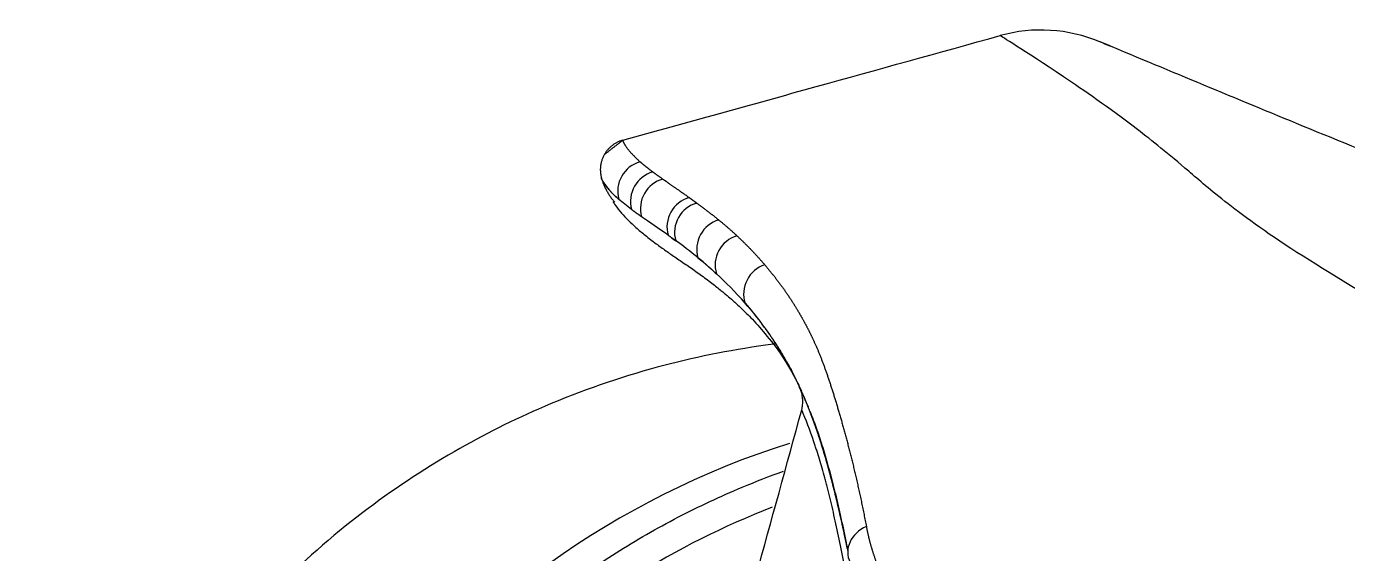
# Model space of a CAD drawing. Extents: x 86520 to 160660, y -2551 to 2752.
# Drawn here: x 86694.92 to 86738.2, y 1656.76 to 1674.02 of the extents above; entities that cross this region are included whole.
import ezdxf

# ---------------------------------------------------------------- set-up
doc = ezdxf.new("R2010")
doc.units = 0
doc.header["$LTSCALE"] = 10
doc.header["$MEASUREMENT"] = 0
doc.layers.add('1', color=7, linetype='CONTINUOUS')

msp = doc.modelspace()

# ---------------------------------------------------------------- linework, layer by layer
at = {"layer": '1', "color": 7, "linetype": 'CONTINUOUS'}
for p, q in [((86730.0789, 1673.5129), (86730.0806, 1673.5121)), ((86714.4505, 1670.2879), (86714.4503, 1670.2911)), ((86714.4503, 1670.2911), (86714.4505, 1670.2879)), ((86713.7536, 1669.0604), (86713.7547, 1669.054))]:
    msp.add_line(p, q, dxfattribs=at)
for centre, major_axis, ratio, start_param, end_param in [((86728.1526, 1668.8987), (3.2026, -3.8397), 1, 2.0505611, 2.7166441), ((86715.287, 1668.6228), (0.6564, 0.7544), 0.9992249, 0.9863197, 2.5570675), ((86715.7053, 1668.2909), (0.5945, 0.8041), 0.9987607, 0.9068321, 2.4776264), ((86716.0307, 1668.057), (0.5782, 0.8159), 0.9982983, 0.8870927, 2.4578919), ((86716.8981, 1667.4519), (0.5757, 0.8177), 0.9972696, 0.8868368, 2.4576634), ((86717.1474, 1667.2739), (0.5866, 0.8099), 0.996926, 0.9018746, 2.4727153), ((86717.874, 1666.7229), (0.6239, 0.7815), 0.9957248, 0.9561832, 2.5270809), ((86718.4751, 1666.211), (0.6727, 0.7399), 0.9945403, 1.029764, 2.6007155), ((86719.4086, 1665.2674), (0.7479, 0.6638), 0.9917471, 1.1581727, 2.7292036), ((86728.2364, 1633.6835), (10.489, 25.9611), 0.9959672, 0.6883954, 1.9359041), ((86722.8185, 1656.8453), (0.9818, 0.1897), 0.879348, 1.8010053, 3.3662363)]:
    msp.add_ellipse(centre, major_axis=major_axis, ratio=ratio, start_param=start_param, end_param=end_param, dxfattribs=at)
for points, knots in [([(86714.4503, 1670.2911), (86716.5623, 1670.8762), (86720.6849, 1672.0183), (86724.8074, 1673.1603), (86726.8178, 1673.7173)], [0, 0, 0, 0, 0.5123186, 1, 1, 1, 1]), ([(86863.3331, 1616.0612), (86857.1118, 1617.6637), (86850.9305, 1619.418), (86838.6149, 1623.0598), (86832.4833, 1624.9652), (86820.2799, 1628.9678), (86814.2015, 1631.072), (86802.1474, 1635.4298), (86796.1722, 1637.6926), (86784.4527, 1642.4537), (86778.746, 1645.0008), (86767.5399, 1650.0358), (86762.1149, 1652.4333), (86754.8873, 1656.0247), (86752.6207, 1657.2417), (86748.612, 1659.4702), (86746.8052, 1660.4817), (86743.504, 1662.4276), (86741.971, 1663.3314), (86739.1398, 1665.0214), (86737.8296, 1665.8017), (86735.6478, 1667.185), (86734.8549, 1667.7605), (86733.7098, 1668.6539), (86733.3272, 1668.9881), (86732.3251, 1669.8491), (86731.796, 1670.2715), (86730.339, 1671.3907), (86729.5626, 1671.9174), (86727.5518, 1673.2579), (86726.8175, 1673.7174), (86726.8178, 1673.7173)], [0, 0, 0, 0, 0.0625, 0.0625, 0.125, 0.125, 0.1875, 0.1875, 0.25, 0.25, 0.3125, 0.3125, 0.375, 0.375, 0.40625, 0.40625, 0.4375, 0.4375, 0.46875, 0.46875, 0.5, 0.5, 0.53125, 0.53125, 0.5625, 0.5625, 0.625, 0.625, 0.75, 0.75, 1, 1, 1, 1]), ([(87173.7612, 1593.4249), (87170.6996, 1593.7195), (87164.0657, 1594.3577), (87153.3969, 1595.3828), (87141.5444, 1596.5231), (87129.1313, 1597.7247), (87116.694, 1598.9374), (87099.1987, 1600.6578), (87076.9388, 1602.8818), (87048.6724, 1605.787), (87020.196, 1608.818), (86991.5651, 1612.0037), (86965.3417, 1615.0466), (86941.4337, 1618.0213), (86919.8691, 1620.9845), (86899.7309, 1624.0856), (86881.0285, 1627.3323), (86863.7498, 1630.7083), (86849.5989, 1633.8083), (86838.2791, 1636.5145), (86829.5132, 1638.746), (86822.262, 1640.7047), (86817.0066, 1642.1881), (86813.5813, 1643.1882), (86810.8878, 1643.989), (86806.5307, 1645.3088), (86800.5812, 1647.1749), (86793.2001, 1649.5906), (86787.272, 1651.6009), (86782.5436, 1653.2433), (86778.9169, 1654.5239), (86775.4146, 1655.7781), (86771.986, 1657.0226), (86768.5291, 1658.2944), (86764.7983, 1659.6859), (86760.5172, 1661.3067), (86755.673, 1663.1706), (86749.9943, 1665.395), (86743.4987, 1667.9893), (86736.7309, 1670.7459), (86732.2137, 1672.6226), (86730.0898, 1673.5135)], [0, 0, 0, 0, 0.0202394, 0.0438492, 0.0705053, 0.0985297, 0.1258386, 0.1527038, 0.2141856, 0.2730626, 0.3397362, 0.4026594, 0.4626034, 0.5133282, 0.561002, 0.6056044, 0.6471314, 0.6856067, 0.7211228, 0.7421372, 0.7619219, 0.7804233, 0.7913788, 0.7977167, 0.8038302, 0.8098274, 0.8276492, 0.8450608, 0.8621777, 0.8715677, 0.8807678, 0.8897684, 0.8985316, 0.9070579, 0.9165548, 0.926088, 0.9375608, 0.9510077, 0.9664905, 0.9840939, 1, 1, 1, 1]), ([(86714.4505, 1670.2879), (86714.4505, 1670.2878), (86714.4505, 1670.2871), (86714.4507, 1670.2859), (86714.4511, 1670.2838), (86714.4516, 1670.2813), (86714.4523, 1670.2784), (86714.4532, 1670.275), (86714.4544, 1670.2711), (86714.4558, 1670.2668), (86714.4576, 1670.2619), (86714.4597, 1670.2564), (86714.4621, 1670.2504), (86714.465, 1670.2437), (86714.4683, 1670.2364), (86714.4721, 1670.2284), (86714.4764, 1670.2197), (86714.4812, 1670.2103), (86714.4867, 1670.2001), (86714.4927, 1670.1891), (86714.4994, 1670.1772), (86714.5069, 1670.1645), (86714.5151, 1670.1509), (86714.5241, 1670.1363), (86714.5339, 1670.1207), (86714.546, 1670.1019), (86714.5609, 1670.0798), (86714.5788, 1670.0545), (86714.598, 1670.0287), (86714.6183, 1670.0025), (86714.6396, 1669.976), (86714.6616, 1669.9493), (86714.6845, 1669.9224), (86714.7081, 1669.8955), (86714.7325, 1669.8683), (86714.7575, 1669.8412), (86714.7831, 1669.814), (86714.8092, 1669.7868), (86714.8357, 1669.7598), (86714.8623, 1669.7332), (86714.8891, 1669.707), (86714.9158, 1669.6814), (86714.9423, 1669.6565), (86714.9685, 1669.6323), (86714.9944, 1669.6089), (86715.0119, 1669.5936), (86715.0205, 1669.5861)], [0, 0, 0, 0, 0.0034842, 0.018764, 0.0344847, 0.0506465, 0.06725, 0.0842957, 0.1017844, 0.1197169, 0.1380932, 0.1569133, 0.1761769, 0.1958838, 0.2160338, 0.2366264, 0.2576613, 0.2791381, 0.3010564, 0.3234162, 0.3462175, 0.3694607, 0.3931457, 0.4172729, 0.4418425, 0.4668547, 0.5021036, 0.5364477, 0.5698864, 0.602419, 0.6340452, 0.664765, 0.6945797, 0.7234901, 0.7514973, 0.7786019, 0.8048045, 0.8301054, 0.854504, 0.878, 0.9005929, 0.9222824, 0.9430681, 0.9629498, 0.9819272, 1, 1, 1, 1]), ([(86715.0205, 1669.5861), (86715.0258, 1669.5815), (86715.0364, 1669.5723), (86715.0526, 1669.5583), (86715.0691, 1669.5443), (86715.0859, 1669.5301), (86715.103, 1669.5158), (86715.1204, 1669.5014), (86715.1381, 1669.4868), (86715.1561, 1669.4722), (86715.1744, 1669.4574), (86715.1929, 1669.4425), (86715.2118, 1669.4275), (86715.2309, 1669.4124), (86715.2503, 1669.3972), (86715.27, 1669.3818), (86715.2901, 1669.3664), (86715.3104, 1669.3508), (86715.331, 1669.3351), (86715.352, 1669.3192), (86715.3732, 1669.3032), (86715.3949, 1669.287), (86715.4168, 1669.2706), (86715.4317, 1669.2596), (86715.4392, 1669.2541)], [0, 0, 0, 0, 0.0442544, 0.088625, 0.1331114, 0.1777134, 0.2224306, 0.2672626, 0.3122091, 0.3572698, 0.4024443, 0.4477323, 0.4931333, 0.538647, 0.584273, 0.630011, 0.6758613, 0.7218243, 0.7679007, 0.8140908, 0.8603952, 0.9068146, 0.9533493, 1, 1, 1, 1]), ([(86713.9499, 1668.7374), (86713.9208, 1668.7734), (86713.8918, 1668.8111), (86713.8504, 1668.8695), (86713.8363, 1668.8905), (86713.8115, 1668.9309), (86713.801, 1668.9502), (86713.7587, 1669.0301), (86713.7546, 1669.0535), (86713.7536, 1669.06), (86713.7536, 1669.0604), (86713.7536, 1669.0604)], [0, 0, 0, 0, 0.2069389, 0.2069389, 0.3260072, 0.3260072, 0.4450755, 0.4450755, 0.9213487, 0.9213487, 1, 1, 1, 1]), ([(86713.8052, 1668.9429), (86713.8108, 1668.9327), (86713.8171, 1668.9219), (86713.8363, 1668.8905), (86713.8504, 1668.8695), (86713.8918, 1668.8111), (86713.9208, 1668.7734), (86713.9499, 1668.7374)], [0, 0, 0, 0, 0.1675543, 0.1675543, 0.4715902, 0.4715902, 1, 1, 1, 1]), ([(86715.4392, 1669.2541), (86715.4452, 1669.2496), (86715.4575, 1669.2406), (86715.4763, 1669.2268), (86715.4959, 1669.2125), (86715.5163, 1669.1977), (86715.5374, 1669.1824), (86715.5593, 1669.1666), (86715.582, 1669.1503), (86715.6055, 1669.1334), (86715.6299, 1669.1159), (86715.6551, 1669.0979), (86715.6812, 1669.0792), (86715.7081, 1669.06), (86715.7359, 1669.0402), (86715.7549, 1669.0267), (86715.7645, 1669.0199)], [0, 0, 0, 0, 0.0607951, 0.1232239, 0.1872871, 0.2529853, 0.3203195, 0.3892904, 0.459899, 0.5321463, 0.6060319, 0.681555, 0.7587146, 0.8375096, 0.9179386, 1, 1, 1, 1]), ([(86715.7645, 1669.0199), (86715.7699, 1669.0161), (86715.781, 1669.0082), (86715.7985, 1668.9959), (86715.8171, 1668.9827), (86715.837, 1668.9687), (86715.8581, 1668.9539), (86715.8805, 1668.9382), (86715.9042, 1668.9217), (86715.9292, 1668.9043), (86715.9554, 1668.8859), (86715.983, 1668.8667), (86716.012, 1668.8465), (86716.0423, 1668.8255), (86716.0739, 1668.8034), (86716.107, 1668.7804), (86716.1416, 1668.7563), (86716.1776, 1668.7312), (86716.2152, 1668.7051), (86716.2543, 1668.6777), (86716.2951, 1668.6493), (86716.3375, 1668.6196), (86716.3816, 1668.5887), (86716.4276, 1668.5565), (86716.4753, 1668.5229), (86716.525, 1668.4878), (86716.5765, 1668.4514), (86716.612, 1668.4263), (86716.6299, 1668.4136)], [0, 0, 0, 0, 0.0211106, 0.0436117, 0.067503, 0.0927842, 0.1194547, 0.1475142, 0.1769618, 0.207797, 0.2400189, 0.2736264, 0.3086186, 0.3449951, 0.3827562, 0.421902, 0.4624329, 0.5043495, 0.5476525, 0.592343, 0.6384222, 0.6858915, 0.7347528, 0.7850079, 0.8366593, 0.889708, 0.9441547, 1, 1, 1, 1]), ([(86714.3236, 1668.3556), (86714.2859, 1668.3883), (86714.2328, 1668.4361), (86714.1847, 1668.4818), (86714.1538, 1668.5118), (86714.1389, 1668.5266), (86714.1175, 1668.5482), (86714.1106, 1668.5554), (86714.097, 1668.5695), (86714.0836, 1668.5835), (86714.0701, 1668.5982), (86714.0613, 1668.6078), (86714.0595, 1668.6097), (86714.056, 1668.6137), (86714.0506, 1668.6196), (86714.0306, 1668.6418), (86714.0117, 1668.6635), (86713.981, 1668.6996), (86713.9654, 1668.7182), (86713.9499, 1668.7374)], [0, 0, 0, 0, 0.25, 0.375, 0.375, 0.5, 0.5, 0.5625, 0.5625, 0.625, 0.6875, 0.6875, 0.703125, 0.703125, 0.71875, 0.75, 0.875, 0.875, 1, 1, 1, 1]), ([(86713.9499, 1668.7374), (86713.9654, 1668.7182), (86713.981, 1668.6996), (86714.0117, 1668.6635), (86714.0306, 1668.6418), (86714.0506, 1668.6196), (86714.056, 1668.6137), (86714.0595, 1668.6097), (86714.0613, 1668.6078), (86714.0701, 1668.5982), (86714.0836, 1668.5835), (86714.097, 1668.5695), (86714.1106, 1668.5554), (86714.1175, 1668.5482), (86714.1389, 1668.5266), (86714.1538, 1668.5118), (86714.1847, 1668.4818), (86714.2328, 1668.4361), (86714.2859, 1668.3883), (86714.3236, 1668.3556)], [0, 0, 0, 0, 0.125, 0.125, 0.25, 0.28125, 0.296875, 0.296875, 0.3125, 0.3125, 0.375, 0.4375, 0.4375, 0.5, 0.5, 0.625, 0.625, 0.75, 1, 1, 1, 1]), ([(86714.1378, 1668.275), (86714.1377, 1668.2749), (86714.1333, 1668.2707), (86714.1828, 1668.1911), (86714.3922, 1667.9212), (86714.6203, 1667.679), (86714.8944, 1667.4225), (86715.1887, 1667.1756), (86715.5173, 1666.9221), (86715.8615, 1666.6743), (86716.2023, 1666.441), (86716.5601, 1666.1982), (86716.9344, 1665.9371), (86717.2498, 1665.7048), (86717.4873, 1665.5207), (86717.6314, 1665.4057), (86717.7577, 1665.3025), (86717.8939, 1665.189), (86718.082, 1665.0274), (86718.3526, 1664.7812), (86718.7201, 1664.4161), (86719.1997, 1663.8693), (86719.7405, 1663.1701), (86720.1268, 1662.4514), (86720.3044, 1662.0885)], [0, 0, 0, 0, 0.0023396, 0.0800464, 0.1473388, 0.2043001, 0.2567291, 0.3175887, 0.3833151, 0.4362122, 0.4895782, 0.5441329, 0.5999443, 0.6543186, 0.6770239, 0.6963573, 0.7123209, 0.7281946, 0.7531317, 0.7876706, 0.831795, 0.8854693, 0.9485742, 1, 1, 1, 1]), ([(86716.8778, 1668.2349), (86716.8879, 1668.2275), (86716.9079, 1668.2129), (86716.938, 1668.1907), (86716.9679, 1668.1686), (86716.9977, 1668.1466), (86717.0272, 1668.1246), (86717.0566, 1668.1026), (86717.0858, 1668.0807), (86717.1148, 1668.0589), (86717.1436, 1668.0371), (86717.1722, 1668.0154), (86717.2006, 1667.9937), (86717.2288, 1667.9722), (86717.2568, 1667.9507), (86717.2845, 1667.9293), (86717.312, 1667.908), (86717.3393, 1667.8868), (86717.3663, 1667.8657), (86717.3931, 1667.8447), (86717.4197, 1667.8238), (86717.446, 1667.8031), (86717.472, 1667.7824), (86717.4977, 1667.7619), (86717.5232, 1667.7415), (86717.5484, 1667.7213), (86717.5733, 1667.7012), (86717.5899, 1667.6877), (86717.5981, 1667.6811)], [0, 0, 0, 0, 0.0446286, 0.0887675, 0.1324165, 0.1755752, 0.2182427, 0.2604186, 0.3021021, 0.3432927, 0.3839898, 0.4241931, 0.463902, 0.5031161, 0.5418349, 0.5800583, 0.6177857, 0.655017, 0.6917519, 0.7279901, 0.7637314, 0.7989756, 0.8337226, 0.8679722, 0.9017243, 0.9349794, 0.9677378, 1, 1, 1, 1]), ([(86715.0679, 1667.7892), (86715.0524, 1667.8002), (86715.0371, 1667.811), (86715.0146, 1667.8271), (86715.0071, 1667.8324), (86714.9924, 1667.8429), (86714.9559, 1667.8688), (86714.9073, 1667.9036), (86714.861, 1667.9369), (86714.8417, 1667.9509), (86714.8289, 1667.9602), (86714.8225, 1667.9648), (86714.7909, 1667.9877), (86714.7663, 1668.0058), (86714.7422, 1668.0236)], [0, 0, 0, 0, 0.125, 0.125, 0.1875, 0.1875, 0.25, 0.5, 0.625, 0.6875, 0.6875, 0.75, 0.75, 1, 1, 1, 1]), ([(86714.7422, 1668.0236), (86714.7663, 1668.0058), (86714.7909, 1667.9877), (86714.8225, 1667.9648), (86714.8289, 1667.9602), (86714.8417, 1667.9509), (86714.861, 1667.9369), (86714.9073, 1667.9036), (86714.9559, 1667.8688), (86714.9924, 1667.8429), (86715.0071, 1667.8324), (86715.0146, 1667.8271), (86715.0371, 1667.811), (86715.0524, 1667.8002), (86715.0679, 1667.7892)], [0, 0, 0, 0, 0.25, 0.25, 0.3125, 0.3125, 0.375, 0.5, 0.75, 0.8125, 0.8125, 0.875, 0.875, 1, 1, 1, 1]), ([(86717.5981, 1667.6811), (86717.6083, 1667.6728), (86717.6286, 1667.6562), (86717.6592, 1667.6311), (86717.6897, 1667.6059), (86717.72, 1667.5807), (86717.7503, 1667.5553), (86717.7804, 1667.5299), (86717.8105, 1667.5044), (86717.8404, 1667.4788), (86717.8703, 1667.4531), (86717.9, 1667.4274), (86717.9296, 1667.4015), (86717.9591, 1667.3756), (86717.9885, 1667.3496), (86718.0178, 1667.3235), (86718.0469, 1667.2974), (86718.0759, 1667.2712), (86718.1048, 1667.2449), (86718.1336, 1667.2186), (86718.1622, 1667.1922), (86718.1813, 1667.1744), (86718.1908, 1667.1656)], [0, 0, 0, 0, 0.0532939, 0.1062365, 0.1588286, 0.2110712, 0.2629651, 0.314511, 0.3657098, 0.4165622, 0.4670688, 0.5172304, 0.5670477, 0.6165213, 0.6656517, 0.7144395, 0.7628854, 0.8109898, 0.8587533, 0.9061762, 0.9532586, 1, 1, 1, 1]), ([(86715.9367, 1667.1809), (86715.979, 1667.1509), (86716.021, 1667.1209), (86716.0835, 1667.076), (86716.1042, 1667.061), (86716.1455, 1667.0311), (86716.1661, 1667.0161), (86716.1865, 1667.0012)], [0, 0, 0, 0, 0.5, 0.5, 0.75, 0.75, 1, 1, 1, 1]), ([(86718.1908, 1667.1656), (86718.2, 1667.157), (86718.2182, 1667.14), (86718.2456, 1667.1142), (86718.273, 1667.0883), (86718.3003, 1667.0624), (86718.3275, 1667.0363), (86718.3546, 1667.0101), (86718.3817, 1666.9838), (86718.4087, 1666.9574), (86718.4356, 1666.931), (86718.4624, 1666.9044), (86718.4892, 1666.8777), (86718.5159, 1666.851), (86718.5425, 1666.8242), (86718.569, 1666.7972), (86718.5955, 1666.7702), (86718.6219, 1666.7431), (86718.6482, 1666.7159), (86718.6744, 1666.6886), (86718.7005, 1666.6612), (86718.7265, 1666.6338), (86718.7525, 1666.6062), (86718.7783, 1666.5786), (86718.8041, 1666.5509), (86718.8298, 1666.5232), (86718.8553, 1666.4953), (86718.8808, 1666.4674), (86718.9062, 1666.4394), (86718.9315, 1666.4114), (86718.9566, 1666.3832), (86718.9817, 1666.355), (86719.0066, 1666.3268), (86719.0315, 1666.2985), (86719.0562, 1666.2701), (86719.0808, 1666.2417), (86719.0972, 1666.2226), (86719.1054, 1666.213)], [0, 0, 0, 0, 0.0314118, 0.0626584, 0.0937396, 0.1246551, 0.1554048, 0.1859885, 0.216406, 0.2466571, 0.2767416, 0.3066593, 0.3364101, 0.3659938, 0.3954103, 0.4246593, 0.4537408, 0.4826546, 0.5114006, 0.5399786, 0.5683885, 0.5966302, 0.6247036, 0.6526085, 0.6803448, 0.7079125, 0.7353115, 0.7625416, 0.7896027, 0.8164948, 0.8432178, 0.8697716, 0.8961561, 0.9223713, 0.948417, 0.9742933, 1, 1, 1, 1]), ([(86717.5195, 1665.9213), (86717.472, 1665.965), (86717.4243, 1666.0084), (86717.3704, 1666.0566), (86717.3645, 1666.0619), (86717.3525, 1666.0726), (86717.3346, 1666.0885), (86717.2928, 1666.1255), (86717.2448, 1666.1674), (86717.2021, 1666.2042), (86717.1836, 1666.2201), (86717.1711, 1666.2307), (86717.1649, 1666.236), (86717.1336, 1666.2626), (86717.0563, 1666.3277), (86716.9733, 1666.3959), (86716.9156, 1666.4425)], [0, 0, 0, 0, 0.25, 0.25, 0.28125, 0.28125, 0.3125, 0.375, 0.5, 0.5625, 0.59375, 0.59375, 0.625, 0.625, 0.75, 1, 1, 1, 1]), ([(86716.9156, 1666.4425), (86716.9733, 1666.3959), (86717.0563, 1666.3277), (86717.1336, 1666.2626), (86717.1649, 1666.236), (86717.1711, 1666.2307), (86717.1836, 1666.2201), (86717.2021, 1666.2042), (86717.2448, 1666.1674), (86717.2928, 1666.1255), (86717.3346, 1666.0885), (86717.3525, 1666.0726), (86717.3645, 1666.0619), (86717.3704, 1666.0566), (86717.4243, 1666.0084), (86717.472, 1665.965), (86717.5195, 1665.9213)], [0, 0, 0, 0, 0.25, 0.375, 0.375, 0.40625, 0.40625, 0.4375, 0.5, 0.625, 0.6875, 0.71875, 0.71875, 0.75, 0.75, 1, 1, 1, 1]), ([(86719.1054, 1666.213), (86719.113, 1666.2042), (86719.1281, 1666.1864), (86719.1509, 1666.1596), (86719.1735, 1666.1328), (86719.1961, 1666.1058), (86719.2186, 1666.0788), (86719.2411, 1666.0517), (86719.2634, 1666.0244), (86719.2857, 1665.9971), (86719.3079, 1665.9698), (86719.3301, 1665.9423), (86719.3522, 1665.9147), (86719.3742, 1665.8871), (86719.3961, 1665.8593), (86719.418, 1665.8315), (86719.4398, 1665.8036), (86719.4615, 1665.7756), (86719.4831, 1665.7475), (86719.5047, 1665.7194), (86719.5262, 1665.6911), (86719.5476, 1665.6628), (86719.5689, 1665.6344), (86719.5901, 1665.6059), (86719.6113, 1665.5773), (86719.6323, 1665.5487), (86719.6533, 1665.5199), (86719.6742, 1665.4911), (86719.695, 1665.4623), (86719.7158, 1665.4333), (86719.7364, 1665.4043), (86719.7569, 1665.3752), (86719.7774, 1665.346), (86719.7977, 1665.3167), (86719.818, 1665.2874), (86719.8382, 1665.258), (86719.8582, 1665.2286), (86719.8782, 1665.199), (86719.8981, 1665.1695), (86719.9179, 1665.1398), (86719.9375, 1665.1101), (86719.9571, 1665.0803), (86719.9765, 1665.0505), (86719.9959, 1665.0206), (86720.0151, 1664.9906), (86720.0342, 1664.9606), (86720.0532, 1664.9305), (86720.0721, 1664.9004), (86720.0909, 1664.8702), (86720.1096, 1664.84), (86720.1281, 1664.8097), (86720.1466, 1664.7794), (86720.1649, 1664.749), (86720.1831, 1664.7185), (86720.2012, 1664.688), (86720.2192, 1664.6575), (86720.2371, 1664.6269), (86720.2549, 1664.5962), (86720.2726, 1664.5654), (86720.2903, 1664.5346), (86720.3078, 1664.5038), (86720.3252, 1664.4729), (86720.3425, 1664.4419), (86720.3597, 1664.4109), (86720.3768, 1664.3798), (86720.3939, 1664.3487), (86720.4108, 1664.3175), (86720.4276, 1664.2862), (86720.4444, 1664.2549), (86720.461, 1664.2236), (86720.4775, 1664.1921), (86720.494, 1664.1607), (86720.5103, 1664.1292), (86720.5266, 1664.0976), (86720.5427, 1664.066), (86720.5588, 1664.0343), (86720.5747, 1664.0026), (86720.5905, 1663.9708), (86720.6062, 1663.939), (86720.6219, 1663.9072), (86720.6374, 1663.8753), (86720.6527, 1663.8434), (86720.668, 1663.8114), (86720.6832, 1663.7794), (86720.6982, 1663.7474), (86720.7131, 1663.7153), (86720.7299, 1663.6791), (86720.7484, 1663.6383), (86720.7687, 1663.5929), (86720.789, 1663.547), (86720.8091, 1663.5005), (86720.8292, 1663.4535), (86720.8492, 1663.4059), (86720.8692, 1663.3578), (86720.8891, 1663.3091), (86720.9089, 1663.2599), (86720.9287, 1663.2101), (86720.9485, 1663.1597), (86720.9682, 1663.1087), (86720.9879, 1663.0572), (86721.0075, 1663.0051), (86721.0272, 1662.9523), (86721.0468, 1662.899), (86721.0664, 1662.8451), (86721.086, 1662.7906), (86721.1056, 1662.7354), (86721.1252, 1662.6797), (86721.1448, 1662.6233), (86721.1644, 1662.5663), (86721.1841, 1662.5086), (86721.2037, 1662.4503), (86721.2234, 1662.3914), (86721.2431, 1662.3319), (86721.2628, 1662.2717), (86721.2826, 1662.2109), (86721.3023, 1662.1494), (86721.3222, 1662.0873), (86721.342, 1662.0246), (86721.3619, 1661.9612), (86721.3818, 1661.8971), (86721.4018, 1661.8324), (86721.4218, 1661.7671), (86721.4418, 1661.7011), (86721.4619, 1661.6344), (86721.482, 1661.5671), (86721.5022, 1661.4991), (86721.5224, 1661.4304), (86721.5427, 1661.3611), (86721.563, 1661.2911), (86721.5834, 1661.2205), (86721.6038, 1661.1491), (86721.6242, 1661.0771), (86721.6447, 1661.0045), (86721.6653, 1660.9311), (86721.6859, 1660.8571), (86721.7065, 1660.7824), (86721.7272, 1660.7071), (86721.7479, 1660.631), (86721.7686, 1660.5543), (86721.7893, 1660.477), (86721.81, 1660.3989), (86721.8308, 1660.3202), (86721.8515, 1660.2408), (86721.8722, 1660.1607), (86721.8929, 1660.08), (86721.9136, 1659.9986), (86721.9342, 1659.9165), (86721.9549, 1659.8338), (86721.9755, 1659.7503), (86721.996, 1659.6662), (86722.0166, 1659.5814), (86722.037, 1659.496), (86722.0575, 1659.4099), (86722.0779, 1659.323), (86722.0982, 1659.2355), (86722.1184, 1659.1474), (86722.1386, 1659.0585), (86722.1588, 1658.969), (86722.1788, 1658.8787), (86722.1988, 1658.7878), (86722.2188, 1658.6962), (86722.2386, 1658.6039), (86722.2584, 1658.511), (86722.278, 1658.4173), (86722.2976, 1658.3229), (86722.3171, 1658.2278), (86722.3365, 1658.1321), (86722.3558, 1658.0356), (86722.3751, 1657.9385), (86722.3942, 1657.8406), (86722.4132, 1657.7421), (86722.4258, 1657.6758), (86722.4321, 1657.6426)], [0, 0, 0, 0, 0.0073484, 0.0146617, 0.02194, 0.0291832, 0.0363913, 0.0435644, 0.0507023, 0.0578052, 0.064873, 0.0719056, 0.0789032, 0.0858656, 0.092793, 0.0996852, 0.1065423, 0.1133643, 0.1201512, 0.1269029, 0.1336195, 0.140301, 0.1469474, 0.1535586, 0.1601347, 0.1666757, 0.1731815, 0.1796522, 0.1860878, 0.1924882, 0.1988535, 0.2051837, 0.2114788, 0.2177387, 0.2239635, 0.2301531, 0.2363077, 0.2424271, 0.2485114, 0.2545605, 0.2605746, 0.2665535, 0.2724973, 0.278406, 0.2842796, 0.2901181, 0.2959214, 0.3016897, 0.3074229, 0.3131209, 0.3187839, 0.3244118, 0.3300046, 0.3355624, 0.3410851, 0.3465728, 0.3520254, 0.3574431, 0.3628257, 0.3681733, 0.373486, 0.3787637, 0.3840064, 0.3892142, 0.3943871, 0.3995251, 0.4046283, 0.4096965, 0.4147299, 0.4197285, 0.4246923, 0.4296213, 0.4345155, 0.4393749, 0.4441997, 0.4489897, 0.453745, 0.4584657, 0.4631517, 0.467803, 0.4724198, 0.477002, 0.4815496, 0.4860626, 0.4905411, 0.4949852, 0.4993947, 0.5054982, 0.5115959, 0.5176879, 0.5237742, 0.5298549, 0.5359301, 0.5419999, 0.5480643, 0.5541235, 0.5601775, 0.5662265, 0.5722705, 0.5783096, 0.5843439, 0.5903735, 0.5963986, 0.6024193, 0.6084356, 0.6144477, 0.6204557, 0.6264598, 0.6324598, 0.6384559, 0.6444477, 0.6504353, 0.6564186, 0.6623973, 0.6683716, 0.6743412, 0.6803061, 0.6862661, 0.6922212, 0.6981713, 0.7041162, 0.710056, 0.7159904, 0.7219195, 0.727843, 0.7337609, 0.7396732, 0.7455796, 0.7514802, 0.7573748, 0.7632633, 0.7691456, 0.7750216, 0.7808913, 0.7867548, 0.7926121, 0.7984633, 0.8043085, 0.8101477, 0.815981, 0.8218085, 0.8276302, 0.8334462, 0.8392567, 0.8450616, 0.850861, 0.8566551, 0.8624438, 0.8682274, 0.8740058, 0.8797791, 0.8855475, 0.891311, 0.8970697, 0.9028237, 0.908573, 0.9143178, 0.9200582, 0.9257943, 0.9315261, 0.9372536, 0.9429771, 0.9486965, 0.9544119, 0.9601234, 0.965831, 0.9715349, 0.977235, 0.9829315, 0.9886245, 0.9943139, 1, 1, 1, 1]), ([(86718.4595, 1664.9565), (86718.6382, 1664.7521), (86718.8297, 1664.517), (86719.011, 1664.2762), (86719.051, 1664.2226), (86719.0709, 1664.1957), (86719.1302, 1664.1148), (86719.2474, 1663.952), (86719.4357, 1663.6764), (86719.5778, 1663.4521), (86719.6637, 1663.311), (86719.6808, 1663.2828), (86719.7145, 1663.2262), (86719.7647, 1663.1413), (86719.8791, 1662.9421), (86720.0043, 1662.7095), (86720.1108, 1662.4972), (86720.156, 1662.4039), (86720.186, 1662.3411), (86720.201, 1662.3094), (86720.2159, 1662.2775)], [0, 0, 0, 0, 0.25, 0.28125, 0.28125, 0.3125, 0.3125, 0.375, 0.5, 0.625, 0.625, 0.65625, 0.65625, 0.6875, 0.75, 0.875, 0.9375, 0.96875, 0.96875, 1, 1, 1, 1]), ([(86720.4762, 1661.6834), (86720.4733, 1661.6905), (86720.4666, 1661.7068), (86720.4561, 1661.7321), (86720.4447, 1661.7594), (86720.4334, 1661.7866), (86720.4219, 1661.8137), (86720.4105, 1661.8407), (86720.3991, 1661.8676), (86720.3876, 1661.8943), (86720.3761, 1661.921), (86720.3646, 1661.9475), (86720.3531, 1661.974), (86720.3415, 1662.0003), (86720.33, 1662.0266), (86720.3184, 1662.0527), (86720.3068, 1662.0787), (86720.2951, 1662.1047), (86720.2835, 1662.1305), (86720.2718, 1662.1562), (86720.2601, 1662.1818), (86720.2484, 1662.2073), (86720.2367, 1662.2327), (86720.225, 1662.258), (86720.2132, 1662.2832), (86720.2014, 1662.3083), (86720.1896, 1662.3333), (86720.1778, 1662.3582), (86720.166, 1662.3829), (86720.1541, 1662.4076), (86720.1423, 1662.4321), (86720.1304, 1662.4565), (86720.1185, 1662.4808), (86720.1065, 1662.505), (86720.0853, 1662.5478), (86720.0546, 1662.6089), (86720.0143, 1662.6873), (86719.9738, 1662.7648), (86719.9328, 1662.8416), (86719.8914, 1662.9176), (86719.8496, 1662.9931), (86719.8072, 1663.0681), (86719.7643, 1663.1427), (86719.7208, 1663.217), (86719.6767, 1663.2912), (86719.632, 1663.3652), (86719.5866, 1663.439), (86719.5406, 1663.5126), (86719.4939, 1663.586), (86719.4467, 1663.6592), (86719.3988, 1663.7321), (86719.3504, 1663.8047), (86719.3015, 1663.877), (86719.2646, 1663.9308), (86719.2385, 1663.9682), (86719.2218, 1663.9921), (86719.2003, 1664.0224), (86719.174, 1664.0592), (86719.1429, 1664.1024), (86719.1068, 1664.1519), (86719.0657, 1664.2077), (86719.0194, 1664.2697), (86718.9677, 1664.3378), (86718.9105, 1664.4119), (86718.8428, 1664.4981), (86718.7687, 1664.5904), (86718.6925, 1664.6833), (86718.6235, 1664.7658), (86718.5619, 1664.8383), (86718.5081, 1664.9008), (86718.4748, 1664.9389), (86718.4595, 1664.9565)], [0, 0, 0, 0, 0.0041327, 0.0094805, 0.0148404, 0.0202123, 0.0255964, 0.0309925, 0.0364008, 0.0418213, 0.0472539, 0.0526988, 0.058156, 0.0636253, 0.069107, 0.074601, 0.0801073, 0.085626, 0.0911571, 0.0967005, 0.1022564, 0.1078248, 0.1134056, 0.1189989, 0.1246047, 0.1302231, 0.1358532, 0.1414911, 0.1471368, 0.152791, 0.1584544, 0.1641277, 0.1698116, 0.1755068, 0.181214, 0.2002773, 0.2194975, 0.2388998, 0.2585095, 0.2783518, 0.2984515, 0.3188337, 0.3395233, 0.3605451, 0.3819236, 0.4036666, 0.4257592, 0.4482003, 0.4709895, 0.4941258, 0.5176085, 0.5414371, 0.5656106, 0.5901284, 0.596135, 0.6045021, 0.6152631, 0.6284614, 0.6441493, 0.6623887, 0.6832507, 0.7068263, 0.7332334, 0.7625908, 0.7950314, 0.8382036, 0.8780847, 0.9144253, 0.9469942, 0.9755813, 1, 1, 1, 1]), ([(86719.4749, 1663.6238), (86719.3581, 1663.6094), (86718.0467, 1663.4388), (86715.4644, 1662.9152), (86712.0426, 1661.7251), (86708.81, 1660.1086), (86705.8131, 1658.1148), (86702.9103, 1655.5664), (86700.2552, 1652.4661), (86698.0039, 1648.868), (86696.2928, 1644.8829), (86695.2143, 1640.6507), (86694.9425, 1637.7746), (86694.916, 1636.3234)], [0, 0, 0, 0, 0.0088178, 0.0991089, 0.1969605, 0.2795202, 0.3694717, 0.4660635, 0.5681897, 0.6744073, 0.7830101, 0.8921517, 1, 1, 1, 1]), ([(86720.3144, 1661.4672), (86720.3293, 1661.5216), (86720.3396, 1661.5766), (86720.3482, 1661.6601), (86720.35, 1661.6881), (86720.3512, 1661.7444), (86720.3501, 1661.8005), (86720.3445, 1661.8564), (86720.3367, 1661.9122), (86720.3317, 1661.9398), (86720.3133, 1662.0217), (86720.2968, 1662.0752), (86720.2759, 1662.1275)], [0, 0, 0, 0, 0.25, 0.25, 0.375, 0.375, 0.5, 0.625, 0.625, 0.75, 0.75, 1, 1, 1, 1]), ([(86721.8071, 1656.9352), (86721.8037, 1656.9517), (86721.797, 1656.9849), (86721.7869, 1657.0344), (86721.7767, 1657.0836), (86721.7666, 1657.1326), (86721.7565, 1657.1814), (86721.7463, 1657.23), (86721.7362, 1657.2783), (86721.726, 1657.3264), (86721.7159, 1657.3743), (86721.7058, 1657.422), (86721.6956, 1657.4694), (86721.6855, 1657.5166), (86721.6753, 1657.5636), (86721.6652, 1657.6104), (86721.655, 1657.6569), (86721.6449, 1657.7032), (86721.6347, 1657.7493), (86721.6245, 1657.7952), (86721.6144, 1657.8409), (86721.6042, 1657.8863), (86721.5941, 1657.9316), (86721.5839, 1657.9766), (86721.5737, 1658.0214), (86721.5636, 1658.0659), (86721.5534, 1658.1103), (86721.5432, 1658.1544), (86721.533, 1658.1983), (86721.5229, 1658.2421), (86721.5127, 1658.2855), (86721.5025, 1658.3288), (86721.4923, 1658.3719), (86721.4822, 1658.4148), (86721.472, 1658.4574), (86721.4618, 1658.4998), (86721.4516, 1658.542), (86721.4415, 1658.5841), (86721.4313, 1658.6259), (86721.4211, 1658.6674), (86721.4109, 1658.7088), (86721.4007, 1658.75), (86721.3906, 1658.791), (86721.3804, 1658.8317), (86721.3702, 1658.8723), (86721.36, 1658.9126), (86721.3498, 1658.9528), (86721.3396, 1658.9927), (86721.3295, 1659.0324), (86721.3193, 1659.0719), (86721.3091, 1659.1113), (86721.2989, 1659.1504), (86721.2887, 1659.1893), (86721.2785, 1659.228), (86721.2684, 1659.2665), (86721.2582, 1659.3048), (86721.248, 1659.3429), (86721.2378, 1659.3808), (86721.2276, 1659.4186), (86721.2175, 1659.4561), (86721.2073, 1659.4934), (86721.1971, 1659.5305), (86721.1869, 1659.5674), (86721.1767, 1659.6041), (86721.1666, 1659.6407), (86721.1564, 1659.677), (86721.1462, 1659.7131), (86721.136, 1659.7491), (86721.1259, 1659.7848), (86721.1157, 1659.8204), (86721.1055, 1659.8557), (86721.0954, 1659.8909), (86721.0852, 1659.9258), (86721.075, 1659.9606), (86721.0649, 1659.9951), (86721.0547, 1660.0295), (86721.0445, 1660.0636), (86721.0343, 1660.0976), (86721.0242, 1660.1314), (86721.014, 1660.165), (86721.0038, 1660.1984), (86720.9936, 1660.2317), (86720.9834, 1660.2648), (86720.9731, 1660.2977), (86720.9629, 1660.3304), (86720.9527, 1660.363), (86720.9424, 1660.3955), (86720.9321, 1660.4277), (86720.9219, 1660.4599), (86720.9116, 1660.4918), (86720.9012, 1660.5237), (86720.8909, 1660.5553), (86720.8806, 1660.5869), (86720.8702, 1660.6183), (86720.8598, 1660.6496), (86720.8494, 1660.6807), (86720.8389, 1660.7117), (86720.8285, 1660.7426), (86720.818, 1660.7734), (86720.8075, 1660.8041), (86720.7969, 1660.8346), (86720.7864, 1660.865), (86720.7758, 1660.8954), (86720.7651, 1660.9256), (86720.7545, 1660.9557), (86720.7438, 1660.9857), (86720.7331, 1661.0156), (86720.7223, 1661.0455), (86720.7115, 1661.0752), (86720.7007, 1661.1049), (86720.6899, 1661.1345), (86720.679, 1661.164), (86720.668, 1661.1934), (86720.6571, 1661.2227), (86720.6461, 1661.2519), (86720.6351, 1661.281), (86720.6241, 1661.31), (86720.613, 1661.3389), (86720.6019, 1661.3677), (86720.5909, 1661.3963), (86720.5797, 1661.4249), (86720.5686, 1661.4534), (86720.5575, 1661.4817), (86720.5463, 1661.51), (86720.5351, 1661.5381), (86720.5239, 1661.5662), (86720.5126, 1661.5941), (86720.5014, 1661.6219), (86720.4901, 1661.6496), (86720.4817, 1661.6701), (86720.4771, 1661.6813), (86720.4762, 1661.6834)], [0, 0, 0, 0, 0.0078718, 0.0157395, 0.0236033, 0.0314631, 0.039319, 0.047171, 0.0550191, 0.0628634, 0.0707038, 0.0785404, 0.0863731, 0.0942021, 0.1020274, 0.1098488, 0.1176666, 0.1254807, 0.133291, 0.1410977, 0.1489008, 0.1567002, 0.164496, 0.1722882, 0.1800768, 0.1878618, 0.1956433, 0.2034213, 0.2111957, 0.2189667, 0.2267342, 0.2344982, 0.2422587, 0.2500159, 0.2577696, 0.2655199, 0.2732667, 0.2810103, 0.2887504, 0.2964872, 0.3042207, 0.3119508, 0.3196776, 0.3274012, 0.3351214, 0.3428384, 0.3505521, 0.3582625, 0.3659697, 0.3736737, 0.3813745, 0.389072, 0.3967664, 0.4044576, 0.4121456, 0.4198304, 0.4275121, 0.4351906, 0.442866, 0.4505382, 0.4582074, 0.4658734, 0.4735363, 0.4811962, 0.4888529, 0.4965066, 0.5041572, 0.5118047, 0.5194492, 0.5270906, 0.5347285, 0.5423604, 0.5499865, 0.5576077, 0.5652246, 0.572838, 0.5804487, 0.5880575, 0.595665, 0.6032721, 0.6108795, 0.618488, 0.6260984, 0.6337113, 0.6413276, 0.6489479, 0.6565732, 0.6642041, 0.6718413, 0.6794857, 0.687138, 0.694799, 0.7024693, 0.7101499, 0.7178414, 0.7255445, 0.7332601, 0.740989, 0.7487317, 0.7564892, 0.7642622, 0.7720513, 0.7798575, 0.7876814, 0.7955238, 0.8033854, 0.811267, 0.8191694, 0.8270933, 0.8350395, 0.8430087, 0.8510016, 0.8590181, 0.8670536, 0.8751072, 0.883179, 0.891269, 0.8993774, 0.907504, 0.915649, 0.9238124, 0.9319943, 0.9401946, 0.9484134, 0.9566508, 0.9649068, 0.9731815, 0.9814748, 0.9897868, 0.9981175, 1, 1, 1, 1]), ([(86714.8259, 1641.4506), (86714.8573, 1641.5677), (86714.8888, 1641.6847), (86714.9507, 1641.9149), (86714.9813, 1642.028), (86715.0421, 1642.2544), (86715.0722, 1642.3677), (86715.1114, 1642.5088), (86715.1192, 1642.537), (86715.1348, 1642.5935), (86715.1581, 1642.6783), (86715.1813, 1642.7631), (86715.2278, 1642.9326), (86715.2588, 1643.0456), (86715.3519, 1643.3847), (86715.4139, 1643.6107), (86715.5999, 1644.2888), (86715.724, 1644.7409), (86716.3444, 1647.0012), (86716.8408, 1648.8094), (86717.8338, 1652.4258), (86718.3304, 1654.2339), (86719.323, 1657.8504), (86719.8189, 1659.6588), (86720.3144, 1661.4672)], [0, 0, 0, 0, 0.0175154, 0.0175154, 0.0344547, 0.0344547, 0.0513941, 0.0513941, 0.055629, 0.055629, 0.0598638, 0.0683335, 0.0683335, 0.0852729, 0.0852729, 0.1191517, 0.1191517, 0.1869093, 0.1869093, 0.4579395, 0.4579395, 0.7289698, 0.7289698, 1, 1, 1, 1]), ([(86721.7557, 1656.1435), (86721.6432, 1656.7541), (86721.5296, 1657.3145), (86721.3583, 1658.0863), (86721.2724, 1658.4551), (86721.1863, 1658.7993), (86721.1432, 1658.9674), (86721.1288, 1659.0228), (86721.1001, 1659.1321), (86721.0281, 1659.402), (86720.9554, 1659.656), (86720.866, 1659.9505), (86720.8207, 1660.0951), (86720.7743, 1660.2369), (86720.7431, 1660.3308), (86720.7273, 1660.3775), (86720.5846, 1660.7946), (86720.452, 1661.1421), (86720.3144, 1661.4672)], [0, 0, 0, 0, 0.25, 0.25, 0.375, 0.4375, 0.4375, 0.46875, 0.46875, 0.5, 0.625, 0.625, 0.6875, 0.71875, 0.71875, 0.75, 0.75, 1, 1, 1, 1]), ([(86720.5842, 1661.4191), (86720.6202, 1661.3291), (86720.6559, 1661.2374), (86720.7078, 1661.0998), (86720.7244, 1661.0552), (86720.7573, 1660.9655), (86720.8062, 1660.8301), (86720.9176, 1660.5065), (86721.0101, 1660.2121), (86721.0868, 1659.9529), (86721.1021, 1659.9004), (86721.1328, 1659.7938), (86721.1481, 1659.7398), (86721.1941, 1659.5755), (86721.2862, 1659.2382), (86721.5011, 1658.3892), (86721.6851, 1657.5495), (86721.8071, 1656.9352)], [0, 0, 0, 0, 0.0810934, 0.0810934, 0.1193812, 0.1193812, 0.157669, 0.2342445, 0.3873956, 0.3873956, 0.4256834, 0.4256834, 0.4639712, 0.4639712, 0.5405467, 0.6936978, 1, 1, 1, 1]), ([(86701.3868, 1633.9041), (86701.3872, 1633.932), (86701.3881, 1633.988), (86701.3897, 1634.0719), (86701.3916, 1634.1558), (86701.3938, 1634.2398), (86701.3962, 1634.3238), (86701.3988, 1634.4079), (86701.4017, 1634.4919), (86701.4049, 1634.576), (86701.4083, 1634.6602), (86701.412, 1634.7443), (86701.4159, 1634.8285), (86701.4202, 1634.9127), (86701.4246, 1634.9969), (86701.4293, 1635.0812), (86701.4343, 1635.1654), (86701.4396, 1635.2497), (86701.4451, 1635.334), (86701.4508, 1635.4183), (86701.4568, 1635.5026), (86701.4631, 1635.587), (86701.4697, 1635.6713), (86701.4765, 1635.7557), (86701.4835, 1635.8401), (86701.4908, 1635.9245), (86701.4984, 1636.0088), (86701.5063, 1636.0932), (86701.5144, 1636.1776), (86701.5228, 1636.262), (86701.5314, 1636.3464), (86701.5403, 1636.4308), (86701.5495, 1636.5152), (86701.5589, 1636.5996), (86701.5686, 1636.684), (86701.5785, 1636.7684), (86701.5887, 1636.8528), (86701.5992, 1636.9371), (86701.6099, 1637.0215), (86701.6209, 1637.1058), (86701.6322, 1637.1902), (86701.6437, 1637.2745), (86701.6555, 1637.3588), (86701.6676, 1637.4431), (86701.6799, 1637.5274), (86701.6925, 1637.6116), (86701.7053, 1637.6959), (86701.7184, 1637.7801), (86701.7318, 1637.8643), (86701.7454, 1637.9485), (86701.7593, 1638.0326), (86701.7735, 1638.1167), (86701.7879, 1638.2008), (86701.8026, 1638.2849), (86701.8175, 1638.3689), (86701.8327, 1638.4529), (86701.8482, 1638.5368), (86701.8639, 1638.6208), (86701.8799, 1638.7047), (86701.8962, 1638.7885), (86701.9127, 1638.8723), (86701.9295, 1638.9561), (86701.9466, 1639.0398), (86701.9639, 1639.1235), (86701.9814, 1639.2072), (86701.9993, 1639.2908), (86702.0174, 1639.3743), (86702.0357, 1639.4578), (86702.0543, 1639.5413), (86702.0732, 1639.6247), (86702.0923, 1639.708), (86702.1117, 1639.7913), (86702.1314, 1639.8745), (86702.1513, 1639.9577), (86702.1715, 1640.0408), (86702.1919, 1640.1239), (86702.2126, 1640.2069), (86702.2335, 1640.2899), (86702.2548, 1640.3727), (86702.2762, 1640.4555), (86702.2979, 1640.5383), (86702.3199, 1640.621), (86702.3422, 1640.7036), (86702.3647, 1640.7861), (86702.3874, 1640.8686), (86702.4104, 1640.951), (86702.4337, 1641.0333), (86702.4572, 1641.1156), (86702.481, 1641.1977), (86702.505, 1641.2798), (86702.5293, 1641.3618), (86702.5538, 1641.4438), (86702.5786, 1641.5256), (86702.6036, 1641.6074), (86702.6289, 1641.6891), (86702.6545, 1641.7707), (86702.6803, 1641.8522), (86702.7063, 1641.9336), (86702.7326, 1642.015), (86702.7592, 1642.0962), (86702.786, 1642.1774), (86702.813, 1642.2584), (86702.8403, 1642.3394), (86702.8678, 1642.4203), (86702.8956, 1642.501), (86702.9237, 1642.5817), (86702.9519, 1642.6623), (86702.9805, 1642.7427), (86703.0092, 1642.8231), (86703.0383, 1642.9034), (86703.0675, 1642.9835), (86703.097, 1643.0636), (86703.1268, 1643.1435), (86703.1567, 1643.2234), (86703.187, 1643.3031), (86703.2174, 1643.3827), (86703.2482, 1643.4622), (86703.2791, 1643.5416), (86703.3103, 1643.6209), (86703.3417, 1643.7001), (86703.3734, 1643.7791), (86703.4053, 1643.858), (86703.4374, 1643.9368), (86703.4698, 1644.0155), (86703.5024, 1644.0941), (86703.5352, 1644.1725), (86703.5683, 1644.2509), (86703.6016, 1644.3291), (86703.6351, 1644.4071), (86703.6689, 1644.4851), (86703.7029, 1644.5629), (86703.7371, 1644.6406), (86703.7716, 1644.7181), (86703.8063, 1644.7955), (86703.8412, 1644.8728), (86703.8763, 1644.95), (86703.9117, 1645.027), (86703.9473, 1645.1038), (86703.9831, 1645.1806), (86704.0191, 1645.2572), (86704.0554, 1645.3336), (86704.0919, 1645.41), (86704.1286, 1645.4861), (86704.1655, 1645.5622), (86704.2026, 1645.6381), (86704.24, 1645.7138), (86704.2776, 1645.7894), (86704.3154, 1645.8649), (86704.3534, 1645.9402), (86704.3916, 1646.0153), (86704.43, 1646.0903), (86704.4687, 1646.1652), (86704.5076, 1646.2399), (86704.5466, 1646.3144), (86704.5859, 1646.3888), (86704.6254, 1646.4631), (86704.6651, 1646.5371), (86704.705, 1646.6111), (86704.7451, 1646.6848), (86704.7855, 1646.7584), (86704.826, 1646.8319), (86704.8667, 1646.9051), (86705.269, 1647.6238), (86706.0926, 1648.9556), (86707.4641, 1650.8067), (86708.9804, 1652.5311), (86710.6232, 1654.1129), (86712.372, 1655.5396), (86714.2467, 1656.8314), (86716.2401, 1657.9757), (86718.0876, 1658.8398), (86719.2604, 1659.2949), (86719.7156, 1659.4582)], [0, 0, 0, 0, 0.0025072, 0.0050156, 0.0075252, 0.010036, 0.0125479, 0.015061, 0.0175753, 0.0200906, 0.0226071, 0.0251247, 0.0276433, 0.0301631, 0.0326838, 0.0352057, 0.0377285, 0.0402524, 0.0427772, 0.0453031, 0.0478299, 0.0503576, 0.0528863, 0.0554159, 0.0579465, 0.0604779, 0.0630102, 0.0655434, 0.0680774, 0.0706123, 0.0731479, 0.0756844, 0.0782217, 0.0807598, 0.0832986, 0.0858381, 0.0883784, 0.0909194, 0.0934612, 0.0960035, 0.0985466, 0.1010903, 0.1036347, 0.1061797, 0.1087253, 0.1112714, 0.1138182, 0.1163655, 0.1189134, 0.1214618, 0.1240107, 0.1265601, 0.12911, 0.1316604, 0.1342112, 0.1367625, 0.1393142, 0.1418662, 0.1444187, 0.1469716, 0.1495248, 0.1520783, 0.1546322, 0.1571864, 0.1597408, 0.1622956, 0.1648506, 0.1674059, 0.1699614, 0.1725171, 0.175073, 0.1776291, 0.1801853, 0.1827417, 0.1852983, 0.1878549, 0.1904117, 0.1929685, 0.1955254, 0.1980824, 0.2006394, 0.2031964, 0.2057534, 0.2083104, 0.2108674, 0.2134243, 0.2159812, 0.218538, 0.2210947, 0.2236513, 0.2262077, 0.2287641, 0.2313202, 0.2338762, 0.236432, 0.2389876, 0.2415429, 0.244098, 0.2466529, 0.2492075, 0.2517617, 0.2543157, 0.2568694, 0.2594227, 0.2619757, 0.2645282, 0.2670804, 0.2696322, 0.2721836, 0.2747345, 0.277285, 0.279835, 0.2823845, 0.2849335, 0.287482, 0.29003, 0.2925774, 0.2951242, 0.2976704, 0.3002161, 0.3027611, 0.3053055, 0.3078492, 0.3103923, 0.3129347, 0.3154763, 0.3180173, 0.3205575, 0.323097, 0.3256357, 0.3281737, 0.3307108, 0.3332471, 0.3357826, 0.3383173, 0.3408511, 0.343384, 0.345916, 0.3484471, 0.3509773, 0.3535065, 0.3560348, 0.3585621, 0.3610884, 0.3636137, 0.366138, 0.3686612, 0.3711834, 0.3737045, 0.3762246, 0.3787435, 0.3812613, 0.383778, 0.3862935, 0.3888079, 0.3913211, 0.3938331, 0.3963438, 0.3988534, 0.4013617, 0.4038688, 0.4063745, 0.408879, 0.4777207, 0.5465805, 0.6152111, 0.6833691, 0.7508211, 0.8173479, 0.887279, 0.9566566, 1, 1, 1, 1]), ([(86719.3463, 1658.2764), (86717.7612, 1657.66), (86716.2335, 1656.8958), (86711.0771, 1653.6549), (86707.9309, 1650.3646), (86703.6157, 1642.6998), (86702.4334, 1638.3432), (86702.3691, 1633.9041)], [0, 0, 0, 0, 0.162194, 0.162194, 0.581097, 0.581097, 1, 1, 1, 1]), ([(86722.4321, 1657.6426), (86722.4347, 1657.6289), (86722.44, 1657.6014), (86722.4482, 1657.5601), (86722.4566, 1657.5189), (86722.4653, 1657.4777), (86722.4743, 1657.4365), (86722.4836, 1657.3953), (86722.4931, 1657.3541), (86722.5028, 1657.3129), (86722.5128, 1657.2717), (86722.5231, 1657.2305), (86722.5336, 1657.1893), (86722.5444, 1657.1482), (86722.5555, 1657.1071), (86722.5668, 1657.0659), (86722.5784, 1657.0248), (86722.5902, 1656.9837), (86722.6023, 1656.9426), (86722.6147, 1656.9015), (86722.6273, 1656.8604), (86722.6401, 1656.8194), (86722.6533, 1656.7783), (86722.6667, 1656.7373), (86722.6803, 1656.6963), (86722.6942, 1656.6553), (86722.7084, 1656.6143), (86722.7228, 1656.5733), (86722.7375, 1656.5324), (86722.7524, 1656.4914), (86722.7676, 1656.4505), (86722.7831, 1656.4096), (86722.7988, 1656.3687), (86722.8148, 1656.3278), (86722.831, 1656.2869), (86722.8475, 1656.2461), (86722.8643, 1656.2053), (86722.8813, 1656.1645), (86722.8986, 1656.1237), (86722.9161, 1656.0829), (86722.9339, 1656.0422), (86722.9519, 1656.0015), (86722.9702, 1655.9608), (86722.9888, 1655.9201), (86723.0076, 1655.8794), (86723.0267, 1655.8388), (86723.046, 1655.7982), (86723.0656, 1655.7576), (86723.0854, 1655.717), (86723.1055, 1655.6765), (86723.1258, 1655.636), (86723.1464, 1655.5955), (86723.1673, 1655.5551), (86723.1884, 1655.5147), (86723.2097, 1655.4743), (86723.2314, 1655.4339), (86723.2532, 1655.3936), (86723.2753, 1655.3533), (86723.2977, 1655.313), (86723.3204, 1655.2728), (86723.3432, 1655.2326), (86723.3664, 1655.1924), (86723.3898, 1655.1522), (86723.4134, 1655.1121), (86723.4373, 1655.0721), (86723.4614, 1655.032), (86723.4858, 1654.992), (86723.5104, 1654.9521), (86723.5353, 1654.9122), (86723.5605, 1654.8723), (86723.5859, 1654.8324), (86723.6115, 1654.7926), (86723.6374, 1654.7528), (86723.6636, 1654.7131), (86723.6899, 1654.6734), (86723.7166, 1654.6338), (86723.7435, 1654.5942), (86723.7706, 1654.5546), (86723.798, 1654.5151), (86723.8256, 1654.4756), (86723.8535, 1654.4362), (86723.8816, 1654.3968), (86723.91, 1654.3575), (86723.9386, 1654.3182), (86723.9675, 1654.279), (86723.9966, 1654.2398), (86724.0259, 1654.2006), (86724.0555, 1654.1615), (86724.0854, 1654.1225), (86724.1155, 1654.0835), (86724.1458, 1654.0445), (86724.1764, 1654.0057), (86724.2072, 1653.9668), (86724.2383, 1653.928), (86724.2696, 1653.8893), (86724.3011, 1653.8506), (86724.3329, 1653.812), (86724.365, 1653.7735), (86724.3973, 1653.7349), (86724.4298, 1653.6965), (86724.4626, 1653.6581), (86724.4956, 1653.6198), (86724.5288, 1653.5815), (86724.5623, 1653.5433), (86724.5961, 1653.5051), (86724.6301, 1653.467), (86724.6643, 1653.429), (86724.6988, 1653.391), (86724.7335, 1653.353), (86724.7684, 1653.3152), (86724.8036, 1653.2774), (86724.8391, 1653.2396), (86724.8748, 1653.2019), (86724.9107, 1653.1643), (86724.9469, 1653.1267), (86724.9834, 1653.0892), (86725.02, 1653.0518), (86725.057, 1653.0144), (86725.0941, 1652.977), (86725.1316, 1652.9398), (86725.1692, 1652.9026), (86725.2071, 1652.8654), (86725.2453, 1652.8284), (86725.2837, 1652.7913), (86725.3223, 1652.7544), (86725.3612, 1652.7175), (86725.4004, 1652.6807), (86725.4398, 1652.6439), (86725.4794, 1652.6072), (86725.5193, 1652.5706), (86725.5594, 1652.534), (86725.5998, 1652.4975), (86725.6404, 1652.4611), (86725.6677, 1652.4368), (86725.6814, 1652.4247)], [0, 0, 0, 0, 0.0077274, 0.0154508, 0.0231702, 0.0308857, 0.0385973, 0.046305, 0.0540089, 0.061709, 0.0694054, 0.0770981, 0.0847872, 0.0924727, 0.1001546, 0.107833, 0.1155079, 0.1231794, 0.1308474, 0.1385122, 0.1461737, 0.1538319, 0.1614868, 0.1691386, 0.1767873, 0.1844329, 0.1920755, 0.199715, 0.2073516, 0.2149853, 0.2226162, 0.2302442, 0.2378694, 0.2454919, 0.2531117, 0.2607288, 0.2683432, 0.2759551, 0.2835644, 0.2911712, 0.2987754, 0.3063772, 0.3139766, 0.3215735, 0.3291681, 0.3367603, 0.3443503, 0.3519379, 0.3595234, 0.3671066, 0.3746876, 0.3822665, 0.3898433, 0.3974179, 0.4049906, 0.4125612, 0.4201298, 0.4276965, 0.4352613, 0.4428241, 0.4503851, 0.4579443, 0.4655016, 0.4730572, 0.480611, 0.4881632, 0.4957136, 0.5032624, 0.5108096, 0.5183551, 0.5258991, 0.5334416, 0.5409826, 0.5485221, 0.5560602, 0.5635968, 0.5711321, 0.578666, 0.5861986, 0.5937299, 0.6012599, 0.6087887, 0.6163162, 0.6238426, 0.6313679, 0.638892, 0.6464151, 0.6539371, 0.661458, 0.668978, 0.676497, 0.684015, 0.6915321, 0.6990484, 0.7065637, 0.7140783, 0.7215921, 0.7291051, 0.7366174, 0.7441292, 0.7516406, 0.7591516, 0.7666623, 0.774173, 0.7816837, 0.7891945, 0.7967055, 0.8042168, 0.8117286, 0.8192409, 0.826754, 0.8342678, 0.8417825, 0.8492982, 0.8568151, 0.8643332, 0.8718526, 0.8793735, 0.886896, 0.8944202, 0.9019463, 0.9094742, 0.9170041, 0.9245362, 0.9320706, 0.9396073, 0.9471466, 0.9546884, 0.9622329, 0.9697802, 0.9773305, 0.9848838, 0.9924403, 1, 1, 1, 1])]:
    msp.add_open_spline(points, degree=3, knots=knots, dxfattribs=at)
for points, degree in [([(86730.4179, 1673.3712), (86730.3055, 1673.4182), (86730.193, 1673.4651), (86730.0806, 1673.5121)], 3), ([(86730.4154, 1673.377), (86730.3068, 1673.4225), (86730.1983, 1673.468), (86730.0898, 1673.5135)], 3), ([(86714.4511, 1670.2881), (86713.8458, 1669.8179)], 1), ([(86714.743, 1668.0238), (86714.5812, 1668.1449), (86714.4425, 1668.2558), (86714.3257, 1668.3562)], 3), ([(86716.6299, 1668.4136), (86716.7106, 1668.3563), (86716.7932, 1668.2969), (86716.8778, 1668.2349)], 3), ([(86715.9404, 1667.182), (86715.6151, 1667.4128), (86715.3237, 1667.6072), (86715.0679, 1667.7892)], 3), ([(86716.1865, 1667.0012), (86716.1413, 1667.0342), (86716.0967, 1667.0666), (86716.0526, 1667.0982)], 3), ([(86716.9174, 1666.4431), (86716.6607, 1666.653), (86716.4183, 1666.8371), (86716.1908, 1667.0024)], 3), ([(86718.4598, 1664.9566), (86718.1315, 1665.3338), (86717.818, 1665.6478), (86717.5199, 1665.9214)], 3), ([(86720.2759, 1662.1275), (86720.2559, 1662.1775), (86720.2359, 1662.2275), (86720.2159, 1662.2775)], 3), ([(86720.2759, 1662.1275), (86720.3605, 1661.9487), (86720.4435, 1661.7614), (86720.5247, 1661.5652)], 3), ([(86721.8071, 1656.9352), (86721.8149, 1656.896), (86721.8228, 1656.8566), (86721.8306, 1656.817)], 3)]:
    msp.add_open_spline(points, degree=degree, dxfattribs=at)
for points, weights in [([(86714.4503, 1670.2911), (86714.0634, 1670.1839), (86713.8581, 1669.839)], [1, 0.857430941342, 0.853656056857]), ([(86713.8581, 1669.839), (86713.6395, 1669.472), (86713.7536, 1669.0604)], [0.853656056856, 0.849675835902, 1]), ([(86713.7536, 1669.0604), (86713.8788, 1668.6083), (86714.192, 1668.2591)], [1, 0.911447783678, 0.876440643698])]:
    msp.add_rational_spline(points, weights, degree=2, dxfattribs=at)

doc.saveas('drawing.dxf')
